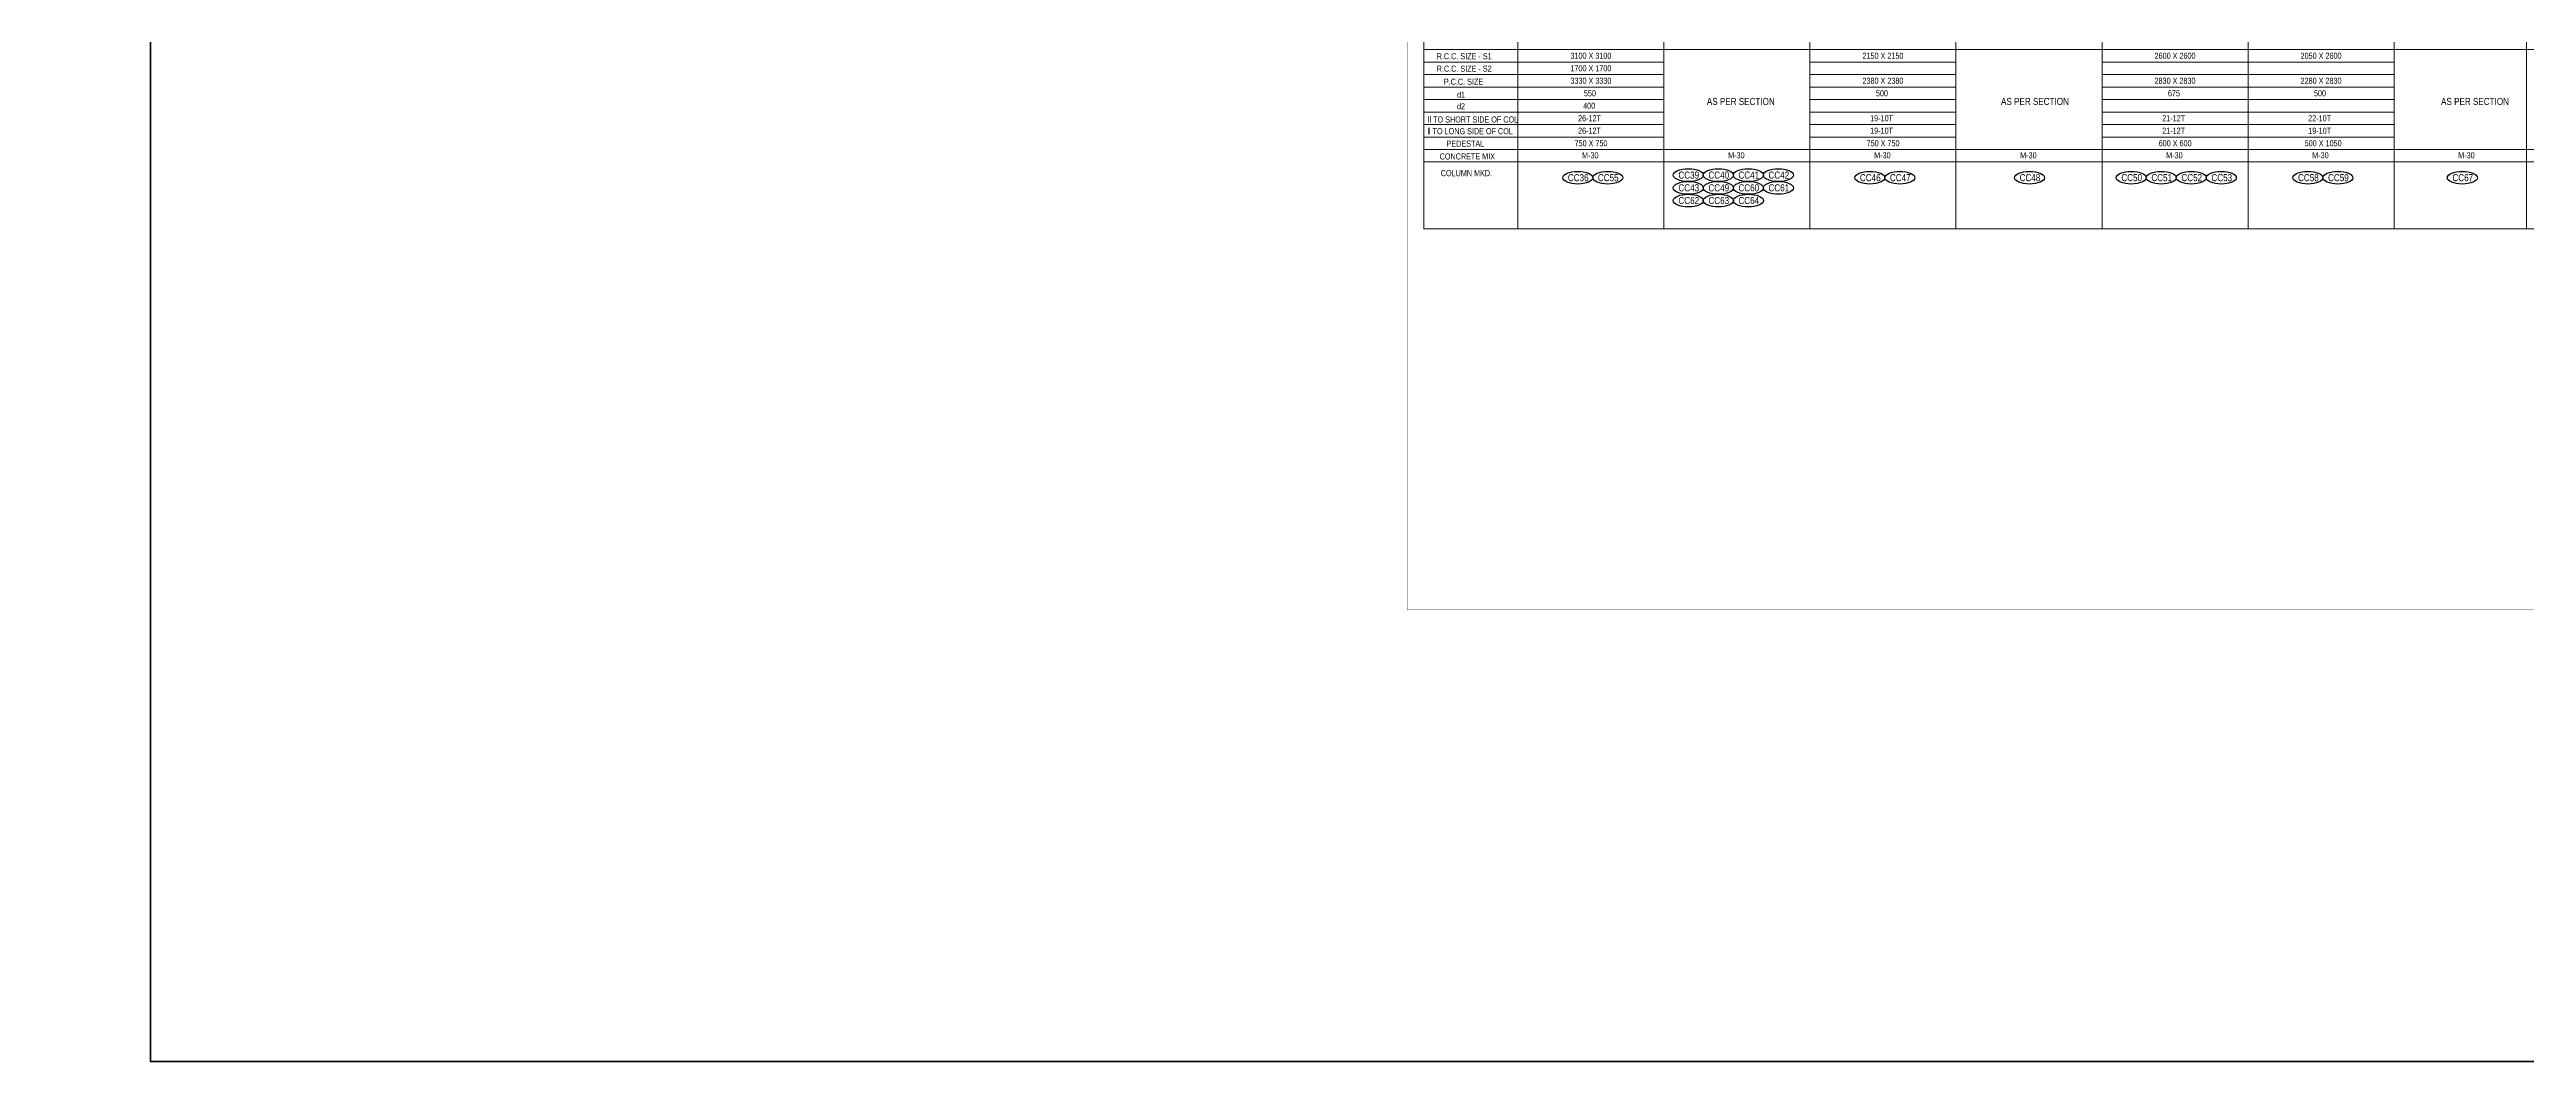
# Model space of a CAD drawing. Header units: millimetres. Extents: x 1112055 to 3390982, y -148532 to 766891.
# Drawn here: x 2142830 to 2265526, y 466239 to 516358 of the extents above; entities that cross this region are included whole.
import ezdxf
from ezdxf.enums import TextEntityAlignment as Align

# ---------------------------------------------------------------- set-up
doc = ezdxf.new("R2010")
doc.units = ezdxf.units.MM
doc.layers.add('B COLSCH', color=204, linetype='Continuous', lineweight=20)
doc.layers.add('B TITLE BLOCK', color=250, linetype='Continuous', lineweight=0)
doc.layers.add('B TEXT', color=7, linetype='Continuous')
doc.layers.add('TEXT', color=7, linetype='Continuous')
doc.styles.add('SWINC', font='swissc.ttf')

msp = doc.modelspace()

# ---------------------------------------------------------------- linework, layer by layer
at = {"color": 2, "lineweight": 50}
msp.add_lwpolyline([(2147824, 728348.4), (2427581.5, 728348.4), (2427581.5, 466239.2), (2147824, 466239.2)], close=True, dxfattribs=at)
at = {"layer": 'B COLSCH', "color": 250, "lineweight": 0}
for p, q in [((2210905.9, 567116.2), (2210905.9, 507483)), ((2215566.5, 565797.2), (2215566.5, 507483)), ((2222800.1, 565797.2), (2222800.1, 507483)), ((2230033.6, 565797.2), (2230033.6, 507483)), ((2237267.1, 565797.2), (2237267.1, 507483)), ((2244500.7, 565797.2), (2244500.7, 507483)), ((2251734.2, 565797.2), (2251734.2, 507483)), ((2258967.8, 565797.2), (2258967.8, 507483)), ((2265526.1, 565797.2), (2265526.1, 507483)), ((2210905.9, 516358.1), (2340021.1, 516358.1)), ((2210905.9, 515739.3), (2222800.1, 515739.3)), ((2230033.6, 515739.3), (2237267.1, 515739.3)), ((2244500.7, 515739.3), (2258967.8, 515739.3)), ((2210905.9, 515120.4), (2222800.1, 515120.4)), ((2210905.9, 514501.6), (2222800.1, 514501.6)), ((2230033.6, 515120.4), (2237267.1, 515120.4)), ((2230033.6, 514501.6), (2237267.1, 514501.6)), ((2244500.7, 515120.4), (2258967.8, 515120.4)), ((2244500.7, 514501.6), (2258967.8, 514501.6)), ((2210905.9, 513882.7), (2222800.1, 513882.7)), ((2210905.9, 513263.8), (2222800.1, 513263.8)), ((2230033.6, 513882.7), (2237267.1, 513882.7)), ((2230033.6, 513263.8), (2237267.1, 513263.8)), ((2244500.7, 513882.7), (2258967.8, 513882.7)), ((2244500.7, 513263.8), (2258967.8, 513263.8)), ((2210905.9, 512645), (2222800.1, 512645)), ((2210905.9, 512026.1), (2222800.1, 512026.1)), ((2230033.6, 512645), (2237267.1, 512645)), ((2230033.6, 512026.1), (2237267.1, 512026.1)), ((2244500.7, 512645), (2258967.8, 512645)), ((2244500.7, 512026.1), (2258967.8, 512026.1)), ((2210905.9, 511407.2), (2340021.1, 511407.2)), ((2210905.9, 510788.4), (2340021.1, 510788.4)), ((2210905.9, 507483), (2340021.1, 507483))]:
    msp.add_line(p, q, dxfattribs=at)
at = {"layer": 'B TEXT', "color": 250}
for centre in [(2224008.1, 510137.6), (2225494.9, 510137.6), (2226981.7, 510137.6), (2228468.6, 510137.6), (2218533.2, 510009.7), (2220020, 510009.7), (2224008.1, 509507.5), (2224008.1, 508877.4), (2225494.9, 509507.5), (2225494.9, 508877.4), (2226981.7, 509507.5), (2226981.7, 508877.4), (2228468.6, 509507.5), (2233000.3, 510009.7), (2234487.1, 510009.7), (2240909, 510009.7), (2245950, 510009.7), (2247436.9, 510009.7), (2248923.7, 510009.7), (2250410.5, 510009.7), (2254700.9, 510009.7), (2256187.8, 510009.7), (2262350, 510009.7)]:
    msp.add_ellipse(centre, major_axis=(743.4, 0), ratio=0.42379988, dxfattribs=at)
at = {"layer": 'B TITLE BLOCK', "color": 1, "const_width": 10.1}
msp.add_lwpolyline([(2210083.7, 567938.4), (2210083.7, 488611.7), (2354234.1, 488611.7), (2354234.1, 567938.4)], close=True, dxfattribs=at)
at = {"layer": 'B TITLE BLOCK', "color": 250, "lineweight": 0, "const_width": 10.1}
msp.add_lwpolyline([(2210532.2, 567490), (2210532.2, 489060.2), (2353785.6, 489060.2), (2353785.6, 567490)], close=True, dxfattribs=at)

# ---------------------------------------------------------------- texts
at = {"layer": 'B TEXT', "style": 'SWINC'}
for s, p in [('3100 X 3100', (2218168.9, 515810)), ('1700 X 1700', (2218168.9, 515191.2)), ('2150 X 2150', (2232636, 515810)), ('2600 X 2600', (2247103.1, 515810)), ('2050 X 2600', (2254336.6, 515810)), ('3330 X 3330', (2218168.9, 514572.3)), ('550', (2218832.8, 513953.5)), ('2380 X 2380', (2232636, 514572.3)), ('500', (2233299.8, 513953.5)), ('2830 X 2830', (2247103.1, 514572.3)), ('675', (2247766.9, 513953.5)), ('2280 X 2830', (2254336.6, 514572.3)), ('500', (2255000.5, 513953.5)), ('26-12T', (2218547.5, 512715.7)), ('400', (2218799.7, 513334.6)), ('19-10T', (2233014.6, 512715.7)), ('21-12T', (2247481.7, 512715.7)), ('22-10T', (2254715.2, 512715.7)), ('750 X 750', (2218372.4, 511478)), ('26-12T', (2218547.5, 512096.9)), ('750 X 750', (2232839.5, 511478)), ('19-10T', (2233014.6, 512096.9)), ('600 X 600', (2247306.6, 511478)), ('21-12T', (2247481.7, 512096.9)), ('500 X 1050', (2254540.1, 511478)), ('19-10T', (2254715.2, 512096.9)), ('M-30', (2218745.3, 510880.7)), ('M-30', (2225978.8, 510880.7)), ('M-30', (2233212.4, 510880.7)), ('M-30', (2240445.9, 510880.7)), ('M-30', (2247679.4, 510880.7)), ('M-30', (2254913, 510880.7)), ('M-30', (2262146.5, 510880.7))]:
    msp.add_text(s, height=300, dxfattribs=at).set_placement(p, align=Align.BOTTOM_LEFT)
at = {"layer": 'B TEXT', "color": 6, "style": 'SWINC'}
for s, p in [('AS PER SECTION', (2224924.2, 513612.8)), ('AS PER SECTION', (2239496.8, 513612.8)), ('AS PER SECTION', (2261295.5, 513612.8)), ('CC36', (2218043.2, 509837.7)), ('CC55', (2219530, 509837.7)), ('CC39', (2223518.1, 509965.5)), ('CC43', (2223518.1, 509335.4)), ('CC40', (2225004.9, 509965.5)), ('CC49', (2225004.9, 509335.4)), ('CC41', (2226491.7, 509965.5)), ('CC60', (2226491.7, 509335.4)), ('CC42', (2227978.5, 509965.5)), ('CC61', (2227978.5, 509335.4)), ('CC46', (2232510.3, 509837.7)), ('CC47', (2233997.1, 509837.7)), ('CC48', (2240419, 509837.7)), ('CC50', (2245460, 509837.7)), ('CC51', (2246946.8, 509837.7)), ('CC52', (2248433.7, 509837.7)), ('CC53', (2249920.5, 509837.7)), ('CC58', (2254210.9, 509837.7)), ('CC59', (2255697.7, 509837.7)), ('CC67', (2261859.9, 509837.7)), ('CC62', (2223518.1, 508705.3)), ('CC63', (2225004.9, 508705.3)), ('CC64', (2226491.7, 508705.3))]:
    msp.add_text(s, height=350, dxfattribs=at).set_placement(p)
at = {"layer": 'B TEXT', "color": 1, "style": 'SWINC'}
msp.add_text('COLUMN MKD.', height=300, dxfattribs=at).set_placement((2211746.2, 510086))
at = {"layer": 'B TITLE BLOCK', "color": 251, "insert": (2343723.9, 504589.7), "char_height": 306.257, "attachment_point": 2, "style": 'SWINC'}
msp.add_mtext_dynamic_manual_height_columns('\\pxsm1,qj;{\\fBankGothic Lt BT|b0|i0|c0|p34;BHOOMI\\P\\ps*,q*;\\fGost|b0|i0|c0|p2;\\H0.8x;- CONSULTANTS -\\C1; }', width=800798.623, gutter_width=0, heights=[112641.5], dxfattribs=at)
at = {"layer": 'TEXT', "color": 1, "style": 'SWINC'}
for s, p in [('R.C.C. SIZE - S1', (2211543.9, 515790.3)), ('R.C.C. SIZE - S2', (2211543.9, 515171.5)), ('P.C.C. SIZE', (2211899.4, 514525.3)), ('d1', (2212549.3, 513883.9)), ('ll TO SHORT SIDE OF COL', (2211108.4, 512653.8)), ('d2', (2212549.3, 513307.7)), ('ll TO LONG SIDE OF COL', (2211083.2, 512075.1)), ('CONCRETE MIX', (2211691.1, 510823.4))]:
    msp.add_text(s, height=300, dxfattribs=at).set_placement(p, align=Align.BOTTOM_LEFT)
msp.add_text('PEDESTAL', height=300, dxfattribs=at).set_placement((2212029.9, 511552.5))

doc.saveas('drawing.dxf')
